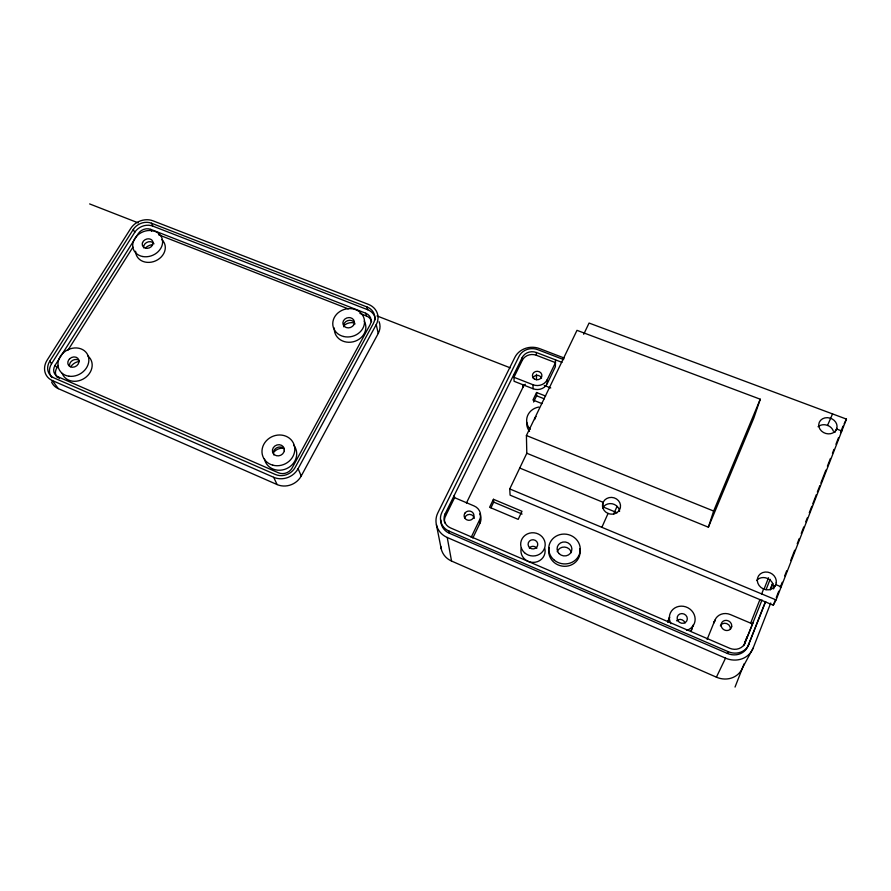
<?xml version="1.0" encoding="UTF-8"?>
<svg xmlns="http://www.w3.org/2000/svg" width="891" height="891" viewBox="0 0 891 891"><rect width="100%" height="100%" fill="white"/><g stroke="black" fill="none" stroke-linecap="round" stroke-linejoin="round"><path stroke-width="1.34" d="M513.829 374.565L514.096 381.292L533.063 388.743A10.692 9.589 -0.1 0 0 547.163 383.754L547.208 379.733L555.472 362.626L536.393 355.286A10.703 9.545 -0.9 0 0 522.338 360.231L513.94 377.272L533.03 384.745A10.748 9.634 -0.2 0 0 547.208 379.733M555.527 359.853L555.371 366.724L547.163 383.754M602.617 507.269L603.196 502.346L519.743 468.042M692.975 625.527L691.015 631.407L693.042 625.159M667.816 621.974L669.653 617.062L667.86 621.873M526.804 453.263L708.378 527.205L713.646 511.044L760.257 399.213L576.989 330.338L526.414 435.532L526.804 453.263L509.752 488.936L510.086 495.151L773.299 605.201L776.094 599.933L846.45 419.104L589.074 323.054L583.694 334.292M760.257 399.213L753.786 418.146L708.378 527.205M773.299 605.201L775.281 600.1M776.273 597.549L778.756 591.178M780.249 587.358L782.231 582.268M784.704 575.887L786.697 570.786M790.673 560.573L794.694 550.226M797.211 543.766L799.227 538.598M801.243 533.431L803.76 526.96M805.765 521.792L807.279 517.916M809.284 512.748L811.801 506.288M812.815 503.693L816.334 494.65M817.337 492.066L819.854 485.606M820.856 483.022L825.89 470.092M827.405 466.216L830.423 458.464M832.439 453.285L833.943 449.409M835.958 444.241L838.476 437.782M840.48 432.614L842.997 426.143M735.03 687.072L744.163 663.728M440.822 546.45A18.744 17.853 -5.3 0 0 451.537 561.052L716.397 677.171A20.849 19.09 33 0 0 742.649 667.604L753.14 648.091L770.715 603.04M744.497 643.202L746.992 636.853M743.729 645.674A12.418 11.316 31.1 0 0 744.375 644.338L753.352 622.018M744.375 644.338L762.005 600.011M766.071 589.653L770.147 579.295M440.867 520.043A14.735 13.922 -6.3 0 0 449.32 533.219L727.401 653.448A16.428 14.98 31.1 0 0 748.072 645.919L765.324 601.904M770.403 588.951L772.43 583.772M748.072 645.919L765.692 601.548M770.247 589.942L772.775 583.494M761.671 593.918L763.609 588.996M832.55 413.914L827.516 425.441M750.69 623.054L759.856 599.754M763.932 589.408L768.521 577.758M707.131 639.404L714.927 620.181A12.318 11.238 29.6 0 1 730.375 614.567L752.405 623.9M714.927 620.181L713.758 622.987A12.24 11.171 29.8 0 1 715.228 620.47M613.587 514.129L617.051 506.366M601.859 527.327L608.085 513.394M727.401 653.448L728.248 651.689A16.506 15.047 30.9 0 0 749.019 644.126M716.397 677.171L725.53 658.148A21.907 19.981 31.1 0 0 753.14 648.091M471.161 537.34L479.614 519.832A11.137 10.503 -4.2 0 0 474.112 505.954L454.599 497.679L454.243 495.385M472.798 538.064L479.993 523.128A11.071 10.447 -4 0 0 479.692 513.884M493.447 499.283L489.593 507.28L518.183 519.364L521.992 511.289L493.447 499.283L493.681 502.101L490.952 507.792M834.845 432.469L836.526 428.994L841.828 430.988M545.593 396.05L536.582 392.519L532.941 400.026L541.973 403.59M533.586 402.019L536.594 395.782L536.582 392.519M466.427 503.014L523.028 387.184A10.28 9.255 -0.3 0 1 525.322 384.233M844.145 423.804L846.45 419.104M444.709 522.872A11.137 10.525 -6.3 0 1 445.5 516.145L454.599 497.679M445.5 516.145L445.099 513.918L522.26 357.469A10.748 9.578 -1 0 1 536.371 352.502L561.998 362.347M773.533 588.929L775.749 584.596L781.195 586.846M51.544 381.927A17.33 14.624 -31 0 0 58.294 388.632L277.09 484.559A18.043 16.45 -24.9 0 0 301.214 476.028L378.241 333.446A17.241 15.18 -13.9 0 0 379.12 321.718M52.369 380.557L273.682 477.298A18.277 16.617 -24.7 0 0 298.117 468.655L376.225 324.614A17.464 15.314 -13.9 0 0 368.417 304.377L152.929 220.801A16.673 13.755 -23.2 0 0 130.743 228.441L47.156 360.098A17.553 14.757 -30.8 0 0 52.369 380.557L58.294 388.632M57.169 377.339A9.868 8.32 -30.9 0 1 56.89 367.771L58.361 365.421M67.972 350.196L132.971 247.097M51.945 377.572A14.278 12.017 -30.8 0 1 51.567 363.74L134.73 232.328A13.565 11.204 -23.2 0 1 152.795 226.102L367.649 309.712A14.2 12.474 -13.9 0 1 375.445 319.735M55.108 365.277L138.205 233.687A9.411 7.774 -23.2 0 1 150.746 229.366L365.722 313.231A9.857 8.654 -13.9 0 1 370.11 324.669L292.17 467.92A10.313 9.389 -24.7 0 1 278.404 472.787L58.082 376.826A9.912 8.342 -30.8 0 1 55.108 365.277L56.89 367.771M49.762 361.223L133.294 229.433A13.621 11.238 -23.2 0 1 151.425 223.196L367.003 306.961A14.256 12.507 -13.9 0 1 373.362 323.489L295.188 467.385A14.924 13.565 -24.7 0 1 275.241 474.435L54.028 377.929A14.334 12.051 -30.8 0 1 49.762 361.223L51.567 363.74M602.606 508.115L603.853 506.333A8.955 8.275 12.7 0 1 616.405 505.709L617.986 507.347A8.955 8.275 12.7 0 1 619.579 511.434M564.237 358.048L539.645 348.626A18.878 16.851 -0.9 0 0 514.875 357.347L437.837 512.86A19.647 18.566 -6.3 0 0 447.237 537.485L451.537 561.052M563.658 359.596L537.763 349.673A14.223 12.674 -1 0 0 519.097 356.244L441.847 512.525A14.802 13.978 -6.4 0 0 448.941 531.047L449.32 533.219M89.635 203.928L138.228 222.873M376.982 315.915L510.287 367.86M158.576 234.767L348.303 308.887M359.919 313.42L366.368 315.949A9.823 8.632 -13.9 0 1 371.592 321.774M544.278 385.447L550.749 387.975M536.594 395.782L544.345 398.834M526.414 435.532L713.646 511.044M603.352 507.057L617.062 512.715M509.752 488.936L776.094 599.933M493.681 502.101L522.093 514.062M448.941 531.047L728.248 651.689M447.237 537.485L725.53 658.148M58.082 376.826L59.263 378.475M133.294 229.433L134.73 232.328M150.746 229.366L151.67 231.281M151.425 223.196L152.795 226.102M273.682 477.298L277.09 484.559M298.117 468.655L301.214 476.028M365.722 313.231L366.368 315.949M367.003 306.961L367.649 309.712M376.225 324.614L378.241 333.446M436.401 524.721L441.19 548.756M479.614 519.832L479.993 523.128M522.26 357.469L522.338 360.231M522.95 384.5L523.028 387.184M533.03 384.745L533.063 388.743M536.371 352.502L536.393 355.286M536.482 374.298L536.516 379.711M676.547 620.793A5.101 4.722 28.4 0 1 685.068 622.954M670.968 623.745A13.109 12.118 27.8 0 1 676.659 607.038A13.109 12.118 27.8 0 1 694.167 614.523A13.109 12.118 27.8 0 1 686.493 630.371M544.88 548.733A12.118 11.483 7.6 0 1 532.796 562.388A12.118 11.483 7.6 0 1 521.257 547.998M529.276 547.976A4.789 4.533 7.6 0 1 536.861 548.21M557.243 551.729A7.351 6.928 12 0 1 571.387 552.62M818.061 426.722A9.177 7.896 18.4 0 1 826.714 425.107L828.92 426.021A9.177 7.896 18.4 0 1 833.319 431.099M756.582 580.542A9.589 8.62 26.9 0 1 765.169 577.713L767.552 578.448A9.589 8.62 26.9 0 1 773.488 588.082M274.105 451.837A10.48 9.523 -24.5 0 1 283.906 448.262M343.803 325.783A10.068 8.854 -14.8 0 1 353.371 322.776M145.645 247.843A9.656 8.019 -23.4 0 1 152.305 244.702M70.79 366.769A10.091 8.531 -30.4 0 1 79.344 361.456M293.729 445.233A16.55 15.013 -24.4 0 1 286.646 468.61A16.55 15.013 -24.4 0 1 264.349 458.609M364.219 321.105A15.893 13.966 -14.8 0 1 353.126 341.81A15.893 13.966 -14.8 0 1 334.359 328.044M161.65 239.456A15.236 12.652 -23.4 0 1 155.736 260.807A15.236 12.652 -23.4 0 1 135.588 251.217M87.986 356.066A15.938 13.454 -30.3 0 1 84.645 378.152A15.938 13.454 -30.3 0 1 62.225 373.429M579.729 548.611A15.737 14.835 11.8 0 1 564.248 566.297A15.737 14.835 11.8 0 1 549.09 547.687M529.51 431.333A15.002 13.643 1.5 0 1 526.737 422.334M464.645 518.406A4.878 4.611 -4.1 0 1 464.979 517.248L465.625 516.201A4.878 4.611 -4.1 0 1 474.324 518.35M532.863 377.873A4.711 4.232 -0.2 0 1 541.572 378.007M720.362 625.816A5.402 4.934 29.9 0 1 730.408 629.402M745.288 642.534A12.474 11.36 30.9 0 1 729.618 648.236L450.478 527.906A11.182 10.558 -6.4 0 1 445.099 513.918M273.827 454.933A6.037 5.48 -24.4 0 1 276.578 447.883A6.037 5.48 -24.4 0 1 284.218 449.008M343.726 326.808A5.803 5.09 -14.8 0 1 349.662 320.292L351.132 320.448A5.803 5.09 -14.8 0 1 354.986 324.034M69.609 366.279A5.814 4.912 -30.3 0 1 70.5 362.347L71.48 361.223A5.814 4.912 -30.3 0 1 79.366 360.71M143.707 247.876A5.558 4.611 -23.3 0 1 143.651 246.64L143.963 245.404A5.558 4.611 -23.3 0 1 152.172 242.185L153.207 242.898A5.558 4.611 -23.3 0 1 153.965 243.844M534.678 419.605A7.072 6.426 1.4 0 1 536.07 416.531M530.268 429.373A15.069 13.699 1.4 0 1 538.855 407.042M142.549 242.552L142.237 243.789A5.58 4.622 -23.3 0 0 149.276 247.898A5.58 4.622 -23.3 0 0 151.826 240.035L150.779 239.323A5.58 4.622 -23.3 0 0 142.549 242.552M776.273 582.636L775.682 584.852A9.712 8.71 26.5 0 1 765.759 589.664L763.331 588.906A9.712 8.71 26.5 0 1 757.573 578.047A9.712 8.71 26.5 0 1 767.842 572.167L770.258 572.913A9.712 8.71 26.5 0 1 776.273 582.636M284.274 450.768L283.828 452.194A6.07 5.491 -24.3 0 1 274.584 454.856L273.526 453.875A6.07 5.491 -24.3 0 1 277.012 444.943A6.07 5.491 -24.3 0 1 284.274 450.768M731.678 626.629L731.288 627.865A5.435 4.956 29.6 0 1 725.586 630.383L724.249 629.904A5.435 4.956 29.6 0 1 721.387 623.422A5.435 4.956 29.6 0 1 727.713 620.626A5.435 4.956 29.6 0 1 731.678 626.629M620.403 507.491L619.69 509.563A9.066 8.353 12.3 0 1 609.923 513.996L607.673 513.261A9.066 8.353 12.3 0 1 602.606 504.039L603.318 501.978A9.066 8.353 12.3 0 1 614.211 497.869A9.066 8.353 12.3 0 1 620.403 507.491M836.827 428.304L835.981 430.219A9.278 7.974 18.1 0 1 825.79 433.46L823.551 432.536A9.278 7.974 18.1 0 1 819.33 422.234A9.278 7.974 18.1 0 1 829.978 418.068L832.205 418.993A9.278 7.974 18.1 0 1 836.827 428.304M465.158 512.86L464.512 513.918A4.912 4.633 -4.2 0 0 466.038 519.364L467.14 519.954A4.912 4.633 -4.2 0 0 473.388 517.782A4.912 4.633 -4.2 0 0 471.695 511.746A4.912 4.633 -4.2 0 0 465.158 512.86M69.743 358.694L68.763 359.819A5.836 4.923 -30.2 0 0 72.461 367.248A5.836 4.923 -30.2 0 0 78.809 359.986A5.836 4.923 -30.2 0 0 69.743 358.694M353.493 325.248L352.513 326.329A5.825 5.112 -14.8 0 1 343.202 324.77A5.825 5.112 -14.8 0 1 348.949 317.575L350.43 317.731A5.825 5.112 -14.8 0 1 353.493 325.248M677.995 620.882A5.179 4.778 27.8 0 0 686.805 620.871A5.179 4.778 27.8 0 0 681.905 613.576A5.179 4.778 27.8 0 0 677.995 620.882M524.509 552.71A12.285 11.616 7 0 0 544.869 547.208A12.285 11.616 7 0 0 529.421 533.186A12.285 11.616 7 0 0 524.509 552.71M529.9 547.876A4.845 4.589 7 0 0 537.707 545.069A4.845 4.589 7 0 0 531.147 540.035A4.845 4.589 7 0 0 529.9 547.876M534.221 378.853A4.745 4.243 -0.3 0 0 541.862 376.147A4.745 4.243 -0.3 0 0 535.424 371.58A4.745 4.243 -0.3 0 0 534.221 378.853M142.816 256.541A15.347 12.708 -23.3 0 0 162.351 239.356A15.347 12.708 -23.3 0 0 137.827 234.99A15.347 12.708 -23.3 0 0 142.816 256.541M68.975 376.214A16.06 13.532 -30.2 0 0 88.443 356.845A16.06 13.532 -30.2 0 0 62.782 353.371A16.06 13.532 -30.2 0 0 68.975 376.214M343.581 336.497A16.005 14.044 -14.8 0 0 364.241 319.101A16.005 14.044 -14.8 0 0 338.157 312.774A16.005 14.044 -14.8 0 0 343.581 336.497M272.835 465.18A16.684 15.102 -24.3 0 0 294.553 446.502A16.684 15.102 -24.3 0 0 267.79 439.386A16.684 15.102 -24.3 0 0 272.835 465.18M559.036 553.578A7.429 6.994 11.5 0 0 571.554 551.195A7.429 6.994 11.5 0 0 562.856 542.073A7.429 6.994 11.5 0 0 559.036 553.578M553.79 559.726A15.815 14.891 11.5 0 0 579.896 552.643A15.815 14.891 11.5 0 0 559.826 534.645A15.815 14.891 11.5 0 0 553.79 559.726"/></g></svg>
